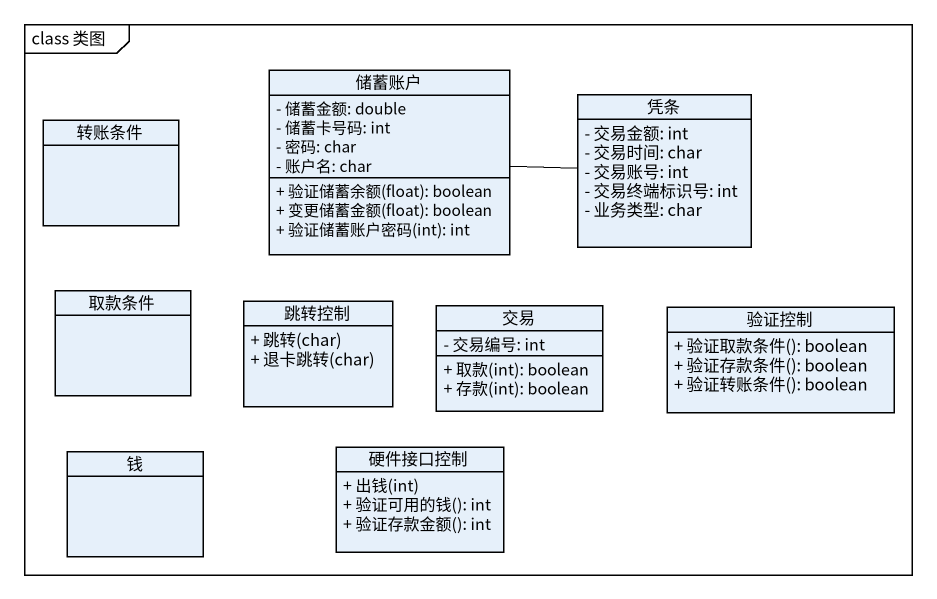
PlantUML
@startuml
mainframe class 类图
hide circle
hide empty members
skinparam classAttributeIconSize 0
class 储蓄账户 {
  - 储蓄金额: double
  - 储蓄卡号码: int
  - 密码: char
  - 账户名: char
  + 验证储蓄余额(float): boolean
  + 变更储蓄金额(float): boolean
  + 验证储蓄账户密码(int): int
}
class 转账条件
class 凭条 {
  - 交易金额: int
  - 交易时间: char
  - 交易账号: int
  - 交易终端标识号: int
  - 业务类型: char
}
class 取款条件
class 跳转控制 {
  + 跳转(char)
  + 退卡跳转(char)
}
class 交易 {
  - 交易编号: int
  + 取款(int): boolean
  + 存款(int): boolean
}
class 验证控制 {
  + 验证取款条件(): boolean
  + 验证存款条件(): boolean
  + 验证转账条件(): boolean
}
class 钱
class 硬件接口控制 {
  + 出钱(int)
  + 验证可用的钱(): int
  + 验证存款金额(): int
}
储蓄账户 -right- 凭条
@enduml
